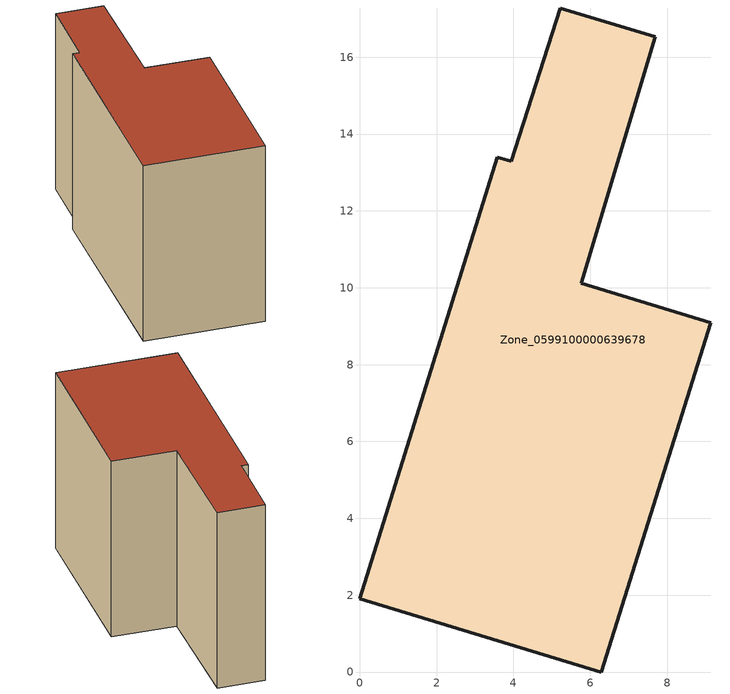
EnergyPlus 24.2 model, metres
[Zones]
Zone_0599100000639678
 floor ground (C_G): 0,1.91 3.58,13.4 3.95,13.29 5.22,17.28 7.7,16.54 5.77,10.12 9.14,9.09 6.29,0 z0
 wall outside (C_F): 6.29,0 9.14,9.09 5.77,10.12 7.7,16.54 5.22,17.28 3.95,13.29 3.58,13.4 0,1.91 6.29,0 z0:10.38
 roof outside (C_R): 3.58,13.4 0,1.91 6.29,0 9.14,9.09 5.77,10.12 7.7,16.54 5.22,17.28 3.95,13.29 z10.38
[BUILDING]
Pand.0599100000639678: North Axis=0; Terrain=City; Loads Convergence Tolerance Value=0.04; Temperature Convergence Tolerance Value=0.4; Solar Distribution=FullExterior; Maximum Number of Warmup Days=25; Minimum Number of Warmup Days=1
[Site:Location]
Rotterdam.The.Hague.AP_ZH_NLD Design_Conditions: Latitude=51.96; Longitude=4.45; Time Zone=1; Elevation=-4.5
[SITE:GROUNDTEMPERATURE:BUILDINGSURFACE]
18, 18, 18, 18, 18, 18, 18, 18, 18, 18, 18, 18
[MATERIAL] Thermal Absorptance=0.9; Solar Absorptance=0.7; Visible Absorptance=0.7
Name | Roughness | Thickness | Conductivity | Density | Specific Heat
G.TI.1946 | MediumSmooth | 0.15 | 1 | 540 | 1210
F.TI.1946 | Rough | 0.3 | 0.857143 | 1920 | 840
R.TI.1946 | MediumRough | 0.2 | 0.1 | 1500 | 1000
[CONSTRUCTION]
C_G: G.TI.1946
C_F: F.TI.1946
C_R: R.TI.1946
[ZONE]
Zone_0599100000639678: Type=1; Multiplier=1; Ceiling Height=Autocalculate; Volume=Autocalculate; Floor Area=autocalculate; Part of Total Floor Area=Yes
[ZONEINFILTRATION:DESIGNFLOWRATE]
Infil_Zone_0599100000639678: Zone or ZoneList or Space or SpaceList=Zone_0599100000639678; Schedule=AlwaysOn; Design Flow Rate Calculation Method=Flow/Area; Flow Rate per Floor Area=0.003; Constant Term Coefficient=1; Temperature Term Coefficient=0; Velocity Term Coefficient=0; Velocity Squared Term Coefficient=0
[HVACTEMPLATE:ZONE:IDEALLOADSAIRSYSTEM]
Zone_0599100000639678: Maximum Heating Supply Air Temperature=50; Minimum Cooling Supply Air Temperature=13; Maximum Heating Supply Air Humidity Ratio=0.0156; Minimum Cooling Supply Air Humidity Ratio=0.0077; Heating Limit=NoLimit; Cooling Limit=NoLimit; Dehumidification Control Type=ConstantSensibleHeatRatio; Cooling Sensible Heat Ratio=0.7; Dehumidification Setpoint=60; Humidification Control Type=None; Humidification Setpoint=30; Outdoor Air Method=None; Outdoor Air Flow Rate per Person=0.00944; Outdoor Air Flow Rate per Zone Floor Area=0; Outdoor Air Flow Rate per Zone=0; Demand Controlled Ventilation Type=None; Outdoor Air Economizer Type=NoEconomizer; Heat Recovery Type=None; Sensible Heat Recovery Effectiveness=0.7; Latent Heat Recovery Effectiveness=0.65
[ZONECONTROL:THERMOSTAT]
ThermostatControl_Zone_0599100000639678: Zone or ZoneList=Zone_0599100000639678; Control Type Schedule=DualSetpointControlType; Control 1=Thermostat_Zone_0599100000639678; Temperature Difference Between Cutout And Setpoint=0
[THERMOSTATSETPOINT:DUALSETPOINT]
Thermostat_Zone_0599100000639678: Heating Setpoint Temperature Schedule=HeatingSetpoint_Zone_0599100000639678; Cooling Setpoint Temperature Schedule=CoolingSetpoint_Zone_0599100000639678
[SCHEDULE:COMPACT]
HeatingSetpoint_Zone_0599100000639678: Through: 12/31, For: AllDays, Until: 24:00, 21
CoolingSetpoint_Zone_0599100000639678: Through: 12/31, For: AllDays, Until: 24:00, 24
DualSetpointControlType: Through: 12/31, For: AllDays, Until: 24:00, 4
AlwaysOn: Through: 12/31, For: AllDays, Until: 24:00, 1
